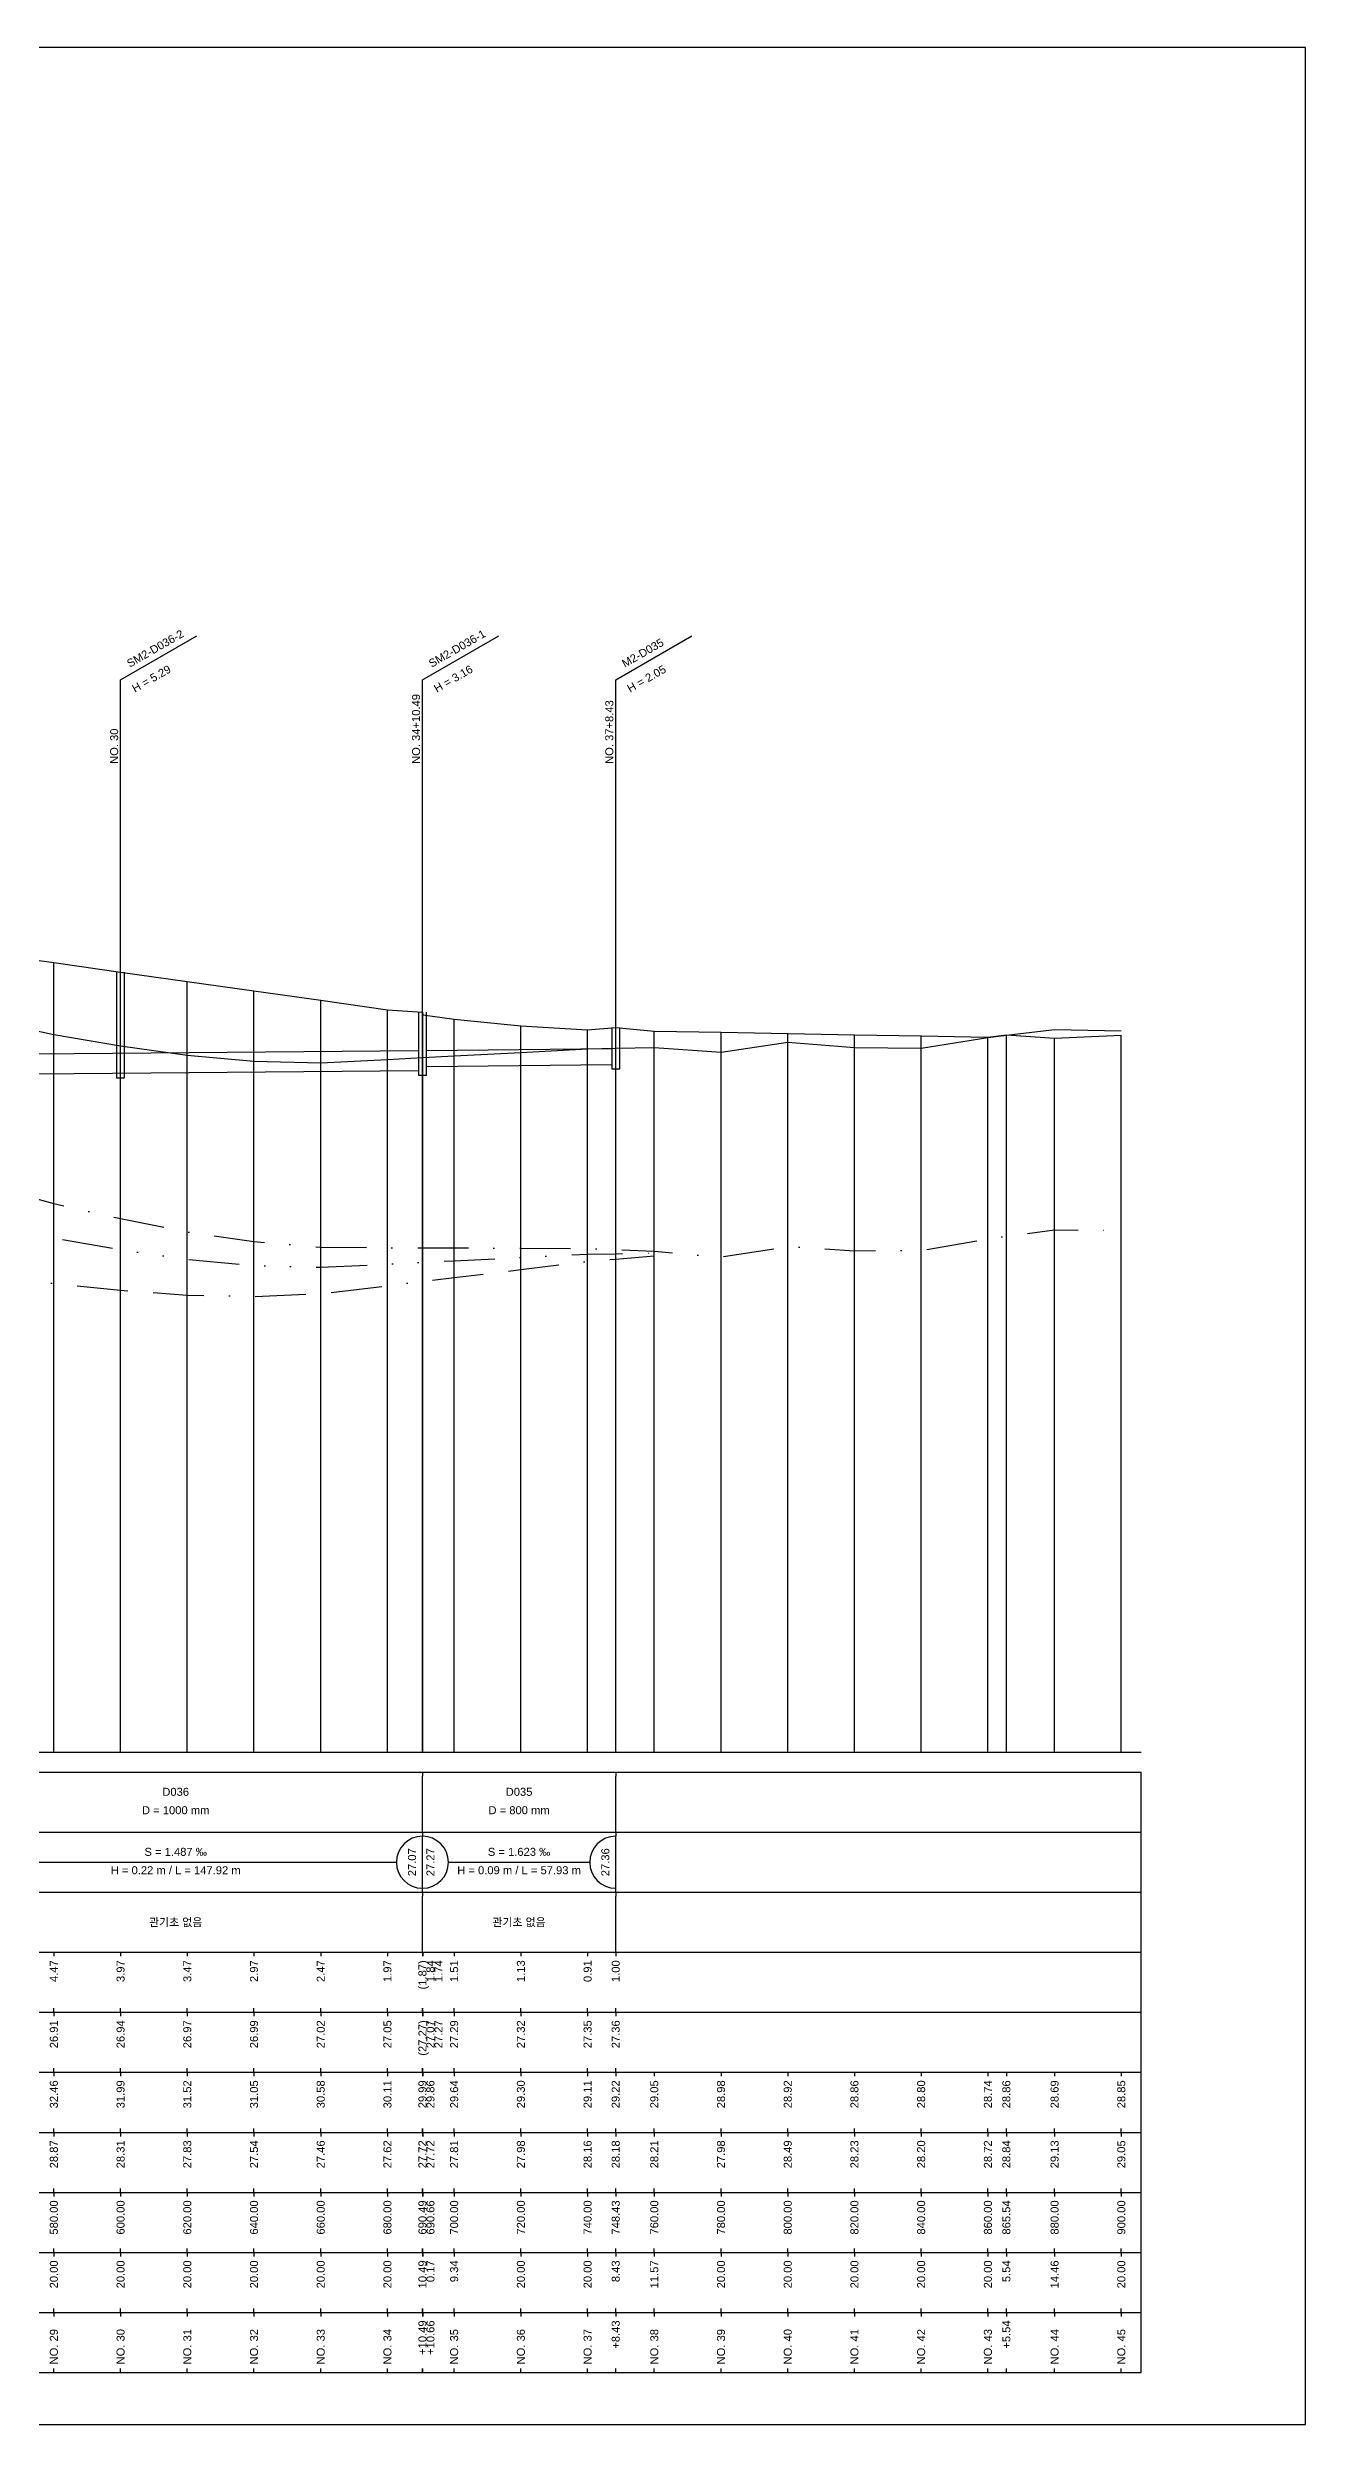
# Model space of a CAD drawing. Header units: millimetres. Extents: x -105495 to 3444, y -108190 to 2013.
# Drawn here: x 3130 to 3444, y -25760 to -25166 of the extents above; entities that cross this region are included whole.
import ezdxf
from ezdxf.enums import TextEntityAlignment as Align

# ---------------------------------------------------------------- set-up
doc = ezdxf.new("R2010")
doc.units = ezdxf.units.MM
for name, pattern in [('BORDER', [44.45, 12.7, -6.35, 12.7, -6.35, 0, -6.35]), ('DASHDOT', [25.4, 12.7, -6.35, 0, -6.35]), ('DIVIDE', [31.75, 12.7, -6.35, 0, -6.35, 0, -6.35])]:
    doc.linetypes.add(name, pattern=pattern)
for name, color, linetype in [('KZ_종단_계획선', 1, 'Continuous'), ('KZ_종단_관로', 4, 'Continuous'), ('KZ_종단_깃발', 7, 'Continuous'), ('KZ_종단_도각', 7, 'Continuous'), ('KZ_종단_맨홀', 4, 'Continuous'), ('KZ_종단_수직선', 7, 'Continuous'), ('KZ_종단_암선1', 56, 'DASHDOT'), ('KZ_종단_암선2', 4, 'DIVIDE'), ('KZ_종단_암선3', 6, 'BORDER'), ('KZ_종단_지반선', 3, 'Continuous'), ('KZ_종단_테이블문자', 7, 'Continuous'), ('KZ_종단_테이블선', 7, 'Continuous')]:
    doc.layers.add(name, color=color, linetype=linetype)
doc.styles.get("Standard").update_dxf_attribs({"font": 'arial.ttf'})

msp = doc.modelspace()

# ---------------------------------------------------------------- linework, layer by layer
at = {"layer": 'KZ_종단_계획선'}
msp.add_lwpolyline([(3114.67, -25392.4), (3131.33, -25394.69), (3148, -25397.04), (3164.67, -25399.4), (3181.33, -25401.75), (3198, -25404.1), (3214.67, -25406.46), (3223.41, -25407.03), (3223.55, -25407.71), (3231.33, -25408.78), (3248, -25410.52), (3264.67, -25411.44), (3271.69, -25410.92), (3281.33, -25411.77), (3298, -25412.08), (3314.67, -25412.38), (3331.33, -25412.69), (3348, -25413), (3364.67, -25413.3), (3369.28, -25412.71), (3381.33, -25413.56), (3398, -25412.77), (3398, -25412.77)], dxfattribs=at)
at = {"layer": 'KZ_종단_관로'}
for p, q in [((3100.14, -25417.75), (3222.41, -25416.65)), ((3224.41, -25416.65), (3270.69, -25416.18)), ((3100.14, -25422.75), (3222.41, -25421.65)), ((3224.41, -25420.65), (3270.69, -25420.18))]:
    msp.add_line(p, q, dxfattribs=at)
at = {"layer": 'KZ_종단_깃발'}
for p, q in [((3148, -25324.03), (3167.05, -25313.03)), ((3223.41, -25324.03), (3242.46, -25313.03)), ((3271.69, -25324.03), (3290.74, -25313.03)), ((3148, -25592), (3148, -25324.03)), ((3223.41, -25592), (3223.41, -25324.03)), ((3271.69, -25592), (3271.69, -25324.03))]:
    msp.add_line(p, q, dxfattribs=at)
at = {"layer": 'KZ_종단_도각'}
msp.add_lwpolyline([(2603, -25760), (3444, -25760), (3444, -25166), (2603, -25166)], close=True, dxfattribs=at)
at = {"layer": 'KZ_종단_맨홀'}
for points in [[(3147, -25397.04), (3147, -25423.48), (3149, -25423.48), (3149, -25397.04)], [(3222.41, -25407.03), (3222.41, -25422.81), (3224.41, -25422.81), (3224.41, -25407.03)], [(3270.69, -25410.92), (3270.69, -25421.19), (3272.69, -25421.19), (3272.69, -25410.92)]]:
    msp.add_lwpolyline(points, dxfattribs=at)
at = {"layer": 'KZ_종단_수직선'}
for p, q in [((3131.33, -25592), (3131.33, -25394.69)), ((3148, -25592), (3148, -25397.04)), ((3164.67, -25592), (3164.67, -25399.4)), ((3181.33, -25592), (3181.33, -25401.75)), ((3198, -25592), (3198, -25404.1)), ((3214.67, -25592), (3214.67, -25406.46)), ((3223.41, -25592), (3223.41, -25407.03)), ((3223.55, -25592), (3223.55, -25407.71)), ((3231.33, -25592), (3231.33, -25408.78)), ((3248, -25592), (3248, -25410.52)), ((3271.69, -25592), (3271.69, -25410.92)), ((3264.67, -25592), (3264.67, -25411.44)), ((3281.33, -25592), (3281.33, -25411.77)), ((3298, -25592), (3298, -25412.08)), ((3314.67, -25592), (3314.67, -25412.38)), ((3331.33, -25592), (3331.33, -25412.69)), ((3348, -25592), (3348, -25413)), ((3364.67, -25592), (3364.67, -25413.3)), ((3369.28, -25592), (3369.28, -25412.71)), ((3381.33, -25592), (3381.33, -25413.56)), ((3398, -25592), (3398, -25412.77))]:
    msp.add_line(p, q, dxfattribs=at)
at = {"layer": 'KZ_종단_암선1', "flags": 128}
msp.add_lwpolyline([(2648, -25456.59), (2663.17, -25470.75), (2663.17, -25470.75), (2663.17, -25470.75), (2664.67, -25472.13), (2665.92, -25471.99), (2665.92, -25471.99), (2665.92, -25471.99), (2665.92, -25471.99), (2665.92, -25471.99), (2681.33, -25470.17), (2698, -25466.11), (2714.67, -25462.01), (2731.33, -25457.67), (2734.41, -25457.08), (2748, -25454.48), (2755.19, -25453.19), (2764.67, -25452.57), (2781.33, -25449.31), (2798, -25447.47), (2798.97, -25447.43), (2799.4, -25447.42), (2799.4, -25447.42), (2799.4, -25447.42), (2799.4, -25447.42), (2799.4, -25447.42), (2799.4, -25447.42), (2814.67, -25447.21), (2831.33, -25447.51), (2848, -25446.4), (2864.67, -25446.14), (2881.33, -25445.56), (2898, -25444.27), (2914.67, -25442.99), (2931.33, -25441.65), (2948, -25440.57), (2964.67, -25439.68), (2981.33, -25438.67), (2998, -25438.2), (3014.67, -25437.47), (3031.33, -25436.61), (3048, -25436.38), (3064.67, -25437.27), (3066.33, -25437.7), (3081.33, -25441.59), (3083, -25442.02), (3098, -25445.92), (3100.14, -25446.49), (3100.14, -25446.49), (3100.14, -25446.49), (3100.14, -25446.49), (3100.14, -25446.49), (3100.32, -25446.54), (3108.47, -25448.68), (3114.67, -25450.3), (3131.33, -25454.86), (3148, -25458.64), (3164.67, -25461.97), (3181.33, -25464.4), (3198, -25465.77), (3214.67, -25465.92), (3223.41, -25465.93), (3223.55, -25465.93), (3231.33, -25465.96), (3248, -25466.07), (3264.67, -25466.13), (3271.69, -25466.42), (3281.33, -25466.82), (3298, -25468.26), (3314.67, -25465.62), (3331.33, -25466.67), (3348, -25466.59), (3364.67, -25463.71), (3369.28, -25463.08), (3381.33, -25461.46), (3398, -25461.58)], dxfattribs=at)
at = {"layer": 'KZ_종단_암선2', "flags": 128}
msp.add_lwpolyline([(2648, -25556.59), (2663.17, -25569.42), (2663.17, -25569.42), (2663.17, -25569.42), (2664.67, -25570.67), (2665.92, -25570.28), (2665.92, -25570.28), (2665.92, -25570.28), (2665.92, -25570.28), (2665.92, -25570.28), (2681.33, -25565.42), (2698, -25557.9), (2714.67, -25550.34), (2731.33, -25542.44), (2734.41, -25541.2), (2748, -25535.75), (2755.19, -25532.95), (2764.67, -25530.36), (2781.33, -25523.7), (2798, -25518.54), (2798.97, -25518.3), (2799.4, -25518.21), (2799.4, -25518.21), (2799.4, -25518.21), (2799.4, -25518.21), (2799.4, -25518.21), (2799.4, -25518.21), (2814.67, -25515.03), (2831.33, -25512.19), (2848, -25507.99), (2864.67, -25504.63), (2881.33, -25500.96), (2898, -25496.57), (2914.67, -25491.97), (2931.33, -25486.96), (2948, -25481.95), (2964.67, -25476.93), (2981.33, -25471.68), (2998, -25466.96), (3014.67, -25461.99), (3031.33, -25456.88), (3048, -25452.4), (3064.67, -25449.58), (3066.33, -25449.92), (3081.33, -25452.99), (3083, -25453.33), (3098, -25456.41), (3100.14, -25456.86), (3100.14, -25456.86), (3100.14, -25456.86), (3100.14, -25456.86), (3100.14, -25456.86), (3100.32, -25456.9), (3108.47, -25458.59), (3114.67, -25459.88), (3131.33, -25463.53), (3148, -25466.4), (3164.67, -25468.82), (3181.33, -25470.34), (3198, -25470.81), (3214.67, -25470.04), (3223.41, -25469.57), (3223.55, -25469.57), (3231.33, -25469.17), (3248, -25468.38), (3264.67, -25467.53), (3271.69, -25467.43), (3281.33, -25467.31)], dxfattribs=at)
at = {"layer": 'KZ_종단_암선3', "flags": 128}
msp.add_lwpolyline([(2663.17, -25569.86), (2663.17, -25569.86), (2663.17, -25569.86), (2664.67, -25571.13), (2665.92, -25570.81), (2665.92, -25570.81), (2665.92, -25570.81), (2665.92, -25570.81), (2665.92, -25570.81), (2681.33, -25566.82), (2698, -25560.12), (2714.67, -25553.39), (2731.33, -25546.25), (2734.41, -25545.16), (2748, -25540.35), (2755.19, -25537.89), (2764.67, -25535.77), (2781.33, -25529.94), (2798, -25525.66), (2798.97, -25525.47), (2799.4, -25525.4), (2799.4, -25525.4), (2799.4, -25525.4), (2799.4, -25525.4), (2799.4, -25525.4), (2799.4, -25525.4), (2814.67, -25523.05), (2831.33, -25521.14), (2848, -25517.9), (2864.67, -25515.5), (2881.33, -25512.78), (2898, -25509.35), (2914.67, -25505.61), (2931.33, -25501.32), (2948, -25496.85), (2964.67, -25492.17), (2981.33, -25487.12), (2998, -25482.57), (3014.67, -25477.77), (3031.33, -25472.84), (3048, -25468.54), (3064.67, -25465.67), (3066.33, -25465.9), (3081.33, -25467.89), (3083, -25468.12), (3098, -25470.13), (3100.14, -25470.43), (3100.14, -25470.43), (3100.14, -25470.43), (3100.14, -25470.43), (3100.14, -25470.43), (3100.32, -25470.45), (3108.47, -25471.56), (3114.67, -25472.41), (3131.33, -25474.87), (3148, -25476.55), (3164.67, -25477.78), (3181.33, -25478.11), (3198, -25477.39), (3214.67, -25475.43), (3223.41, -25474.34), (3223.55, -25474.32), (3231.33, -25473.37), (3248, -25471.39), (3264.67, -25469.35), (3271.69, -25468.75), (3281.33, -25467.94)], dxfattribs=at)
at = {"layer": 'KZ_종단_지반선', "flags": 128}
msp.add_lwpolyline([(3114.67, -25409.06), (3131.33, -25412.65), (3148, -25415.47), (3164.67, -25417.83), (3181.33, -25419.3), (3198, -25419.71), (3214.67, -25418.88), (3223.41, -25418.39), (3223.55, -25418.38), (3231.33, -25417.96), (3248, -25417.11), (3264.67, -25416.2), (3271.69, -25416.09), (3281.33, -25415.93), (3298, -25417.1), (3314.67, -25414.57), (3331.33, -25415.86), (3348, -25416.02), (3364.67, -25413.38), (3369.28, -25412.82), (3381.33, -25411.37), (3398, -25411.73)], dxfattribs=at)
at = {"layer": 'KZ_종단_테이블문자'}
for p, q in [((3223.41, -25597), (3223.41, -25598)), ((3223.41, -25597), (3223.41, -25598)), ((3223.41, -25611), (3223.41, -25598)), ((3223.41, -25611), (3223.41, -25598)), ((3271.69, -25597), (3271.69, -25598)), ((3271.69, -25611), (3271.69, -25598)), ((3223.41, -25612), (3223.41, -25611)), ((3223.41, -25612), (3223.41, -25611)), ((3223.41, -25612), (3223.41, -25613)), ((3223.41, -25612), (3223.41, -25613)), ((3223.41, -25626), (3223.41, -25613)), ((3223.41, -25626), (3223.41, -25613)), ((3271.69, -25612), (3271.69, -25611)), ((3271.69, -25612), (3271.69, -25613)), ((3271.69, -25626), (3271.69, -25613)), ((3106.56, -25619.5), (3216.99, -25619.5)), ((3229.82, -25619.5), (3265.27, -25619.5)), ((3223.41, -25627), (3223.41, -25626)), ((3223.41, -25627), (3223.41, -25626)), ((3223.41, -25627), (3223.41, -25628)), ((3223.41, -25627), (3223.41, -25628)), ((3223.41, -25641), (3223.41, -25628)), ((3223.41, -25641), (3223.41, -25628)), ((3271.69, -25627), (3271.69, -25626)), ((3271.69, -25627), (3271.69, -25628)), ((3271.69, -25641), (3271.69, -25628)), ((3223.41, -25642), (3223.41, -25641)), ((3223.41, -25642), (3223.41, -25641)), ((3271.69, -25642), (3271.69, -25641))]:
    msp.add_line(p, q, dxfattribs=at)
for centre, start, end in [((3223.41, -25619.5), 90, 270), ((3223.41, -25619.5), 270, 90), ((3271.69, -25619.5), 90, 270)]:
    msp.add_arc(centre, 6.5, start, end, dxfattribs=at)
at = {"layer": 'KZ_종단_테이블선'}
for p, q in [((2628, -25592), (3403, -25592)), ((2628, -25597), (3403, -25597)), ((3403, -25612), (3403, -25597)), ((2628, -25612), (3403, -25612)), ((3403, -25627), (3403, -25612)), ((2628, -25627), (3403, -25627)), ((3403, -25642), (3403, -25627)), ((2628, -25642), (3403, -25642)), ((3131.33, -25642), (3131.33, -25643)), ((3148, -25642), (3148, -25643)), ((3164.67, -25642), (3164.67, -25643)), ((3181.33, -25642), (3181.33, -25643)), ((3198, -25642), (3198, -25643)), ((3214.67, -25642), (3214.67, -25643)), ((3223.41, -25642), (3223.41, -25643)), ((3223.55, -25642), (3223.55, -25643)), ((3231.33, -25642), (3231.33, -25643)), ((3248, -25642), (3248, -25643)), ((3264.67, -25642), (3264.67, -25643)), ((3271.69, -25642), (3271.69, -25643)), ((3403, -25657), (3403, -25642)), ((2628, -25657), (3403, -25657)), ((3131.33, -25657), (3131.33, -25656)), ((3131.33, -25657), (3131.33, -25658)), ((3148, -25657), (3148, -25656)), ((3148, -25657), (3148, -25658)), ((3164.67, -25657), (3164.67, -25656)), ((3164.67, -25657), (3164.67, -25658)), ((3181.33, -25657), (3181.33, -25656)), ((3181.33, -25657), (3181.33, -25658)), ((3198, -25657), (3198, -25656)), ((3198, -25657), (3198, -25658)), ((3214.67, -25657), (3214.67, -25656)), ((3214.67, -25657), (3214.67, -25658)), ((3223.41, -25657), (3223.41, -25656)), ((3223.41, -25657), (3223.41, -25658)), ((3223.55, -25657), (3223.55, -25656)), ((3223.55, -25657), (3223.55, -25658)), ((3231.33, -25657), (3231.33, -25656)), ((3231.33, -25657), (3231.33, -25658)), ((3248, -25657), (3248, -25656)), ((3248, -25657), (3248, -25658)), ((3264.67, -25657), (3264.67, -25656)), ((3264.67, -25657), (3264.67, -25658)), ((3271.69, -25657), (3271.69, -25656)), ((3271.69, -25657), (3271.69, -25658)), ((3403, -25672), (3403, -25657)), ((2628, -25672), (3403, -25672)), ((3131.33, -25672), (3131.33, -25671)), ((3131.33, -25672), (3131.33, -25673)), ((3148, -25672), (3148, -25671)), ((3148, -25672), (3148, -25673)), ((3164.67, -25672), (3164.67, -25671)), ((3164.67, -25672), (3164.67, -25673)), ((3181.33, -25672), (3181.33, -25671)), ((3181.33, -25672), (3181.33, -25673)), ((3198, -25672), (3198, -25671)), ((3198, -25672), (3198, -25673)), ((3214.67, -25672), (3214.67, -25671)), ((3214.67, -25672), (3214.67, -25673)), ((3223.41, -25672), (3223.41, -25671)), ((3223.41, -25672), (3223.41, -25673)), ((3223.55, -25672), (3223.55, -25671)), ((3223.55, -25672), (3223.55, -25673)), ((3231.33, -25672), (3231.33, -25671)), ((3231.33, -25672), (3231.33, -25673)), ((3248, -25672), (3248, -25671)), ((3248, -25672), (3248, -25673)), ((3264.67, -25672), (3264.67, -25671)), ((3264.67, -25672), (3264.67, -25673)), ((3271.69, -25672), (3271.69, -25671)), ((3271.69, -25672), (3271.69, -25673)), ((3281.33, -25672), (3281.33, -25673)), ((3298, -25672), (3298, -25673)), ((3314.67, -25672), (3314.67, -25673)), ((3331.33, -25672), (3331.33, -25673)), ((3348, -25672), (3348, -25673)), ((3364.67, -25672), (3364.67, -25673)), ((3369.28, -25672), (3369.28, -25673)), ((3381.33, -25672), (3381.33, -25673)), ((3398, -25672), (3398, -25673)), ((3403, -25687), (3403, -25672)), ((2628, -25687), (3403, -25687)), ((3131.33, -25687), (3131.33, -25686)), ((3131.33, -25687), (3131.33, -25688)), ((3148, -25687), (3148, -25686)), ((3148, -25687), (3148, -25688)), ((3164.67, -25687), (3164.67, -25686)), ((3164.67, -25687), (3164.67, -25688)), ((3181.33, -25687), (3181.33, -25686)), ((3181.33, -25687), (3181.33, -25688)), ((3198, -25687), (3198, -25686)), ((3198, -25687), (3198, -25688)), ((3214.67, -25687), (3214.67, -25686)), ((3214.67, -25687), (3214.67, -25688)), ((3223.41, -25687), (3223.41, -25686)), ((3223.41, -25687), (3223.41, -25688)), ((3223.55, -25687), (3223.55, -25686)), ((3223.55, -25687), (3223.55, -25688)), ((3231.33, -25687), (3231.33, -25686)), ((3231.33, -25687), (3231.33, -25688)), ((3248, -25687), (3248, -25686)), ((3248, -25687), (3248, -25688)), ((3264.67, -25687), (3264.67, -25686)), ((3264.67, -25687), (3264.67, -25688)), ((3271.69, -25687), (3271.69, -25686)), ((3271.69, -25687), (3271.69, -25688)), ((3281.33, -25687), (3281.33, -25686)), ((3281.33, -25687), (3281.33, -25688)), ((3298, -25687), (3298, -25686)), ((3298, -25687), (3298, -25688)), ((3314.67, -25687), (3314.67, -25686)), ((3314.67, -25687), (3314.67, -25688)), ((3331.33, -25687), (3331.33, -25686)), ((3331.33, -25687), (3331.33, -25688)), ((3348, -25687), (3348, -25686)), ((3348, -25687), (3348, -25688)), ((3364.67, -25687), (3364.67, -25686)), ((3364.67, -25687), (3364.67, -25688)), ((3369.28, -25687), (3369.28, -25686)), ((3369.28, -25687), (3369.28, -25688)), ((3381.33, -25687), (3381.33, -25686)), ((3381.33, -25687), (3381.33, -25688)), ((3398, -25687), (3398, -25686)), ((3398, -25687), (3398, -25688)), ((3403, -25702), (3403, -25687)), ((2628, -25702), (3403, -25702)), ((3131.33, -25702), (3131.33, -25701)), ((3131.33, -25702), (3131.33, -25703)), ((3148, -25702), (3148, -25701)), ((3148, -25702), (3148, -25703)), ((3164.67, -25702), (3164.67, -25701)), ((3164.67, -25702), (3164.67, -25703)), ((3181.33, -25702), (3181.33, -25701)), ((3181.33, -25702), (3181.33, -25703)), ((3198, -25702), (3198, -25701)), ((3198, -25702), (3198, -25703)), ((3214.67, -25702), (3214.67, -25701)), ((3214.67, -25702), (3214.67, -25703)), ((3223.41, -25702), (3223.41, -25701)), ((3223.41, -25702), (3223.41, -25703)), ((3223.55, -25702), (3223.55, -25701)), ((3223.55, -25702), (3223.55, -25703)), ((3231.33, -25702), (3231.33, -25701)), ((3231.33, -25702), (3231.33, -25703)), ((3248, -25702), (3248, -25701)), ((3248, -25702), (3248, -25703)), ((3264.67, -25702), (3264.67, -25701)), ((3264.67, -25702), (3264.67, -25703)), ((3271.69, -25702), (3271.69, -25701)), ((3271.69, -25702), (3271.69, -25703)), ((3281.33, -25702), (3281.33, -25701)), ((3281.33, -25702), (3281.33, -25703)), ((3298, -25702), (3298, -25701)), ((3298, -25702), (3298, -25703)), ((3314.67, -25702), (3314.67, -25701)), ((3314.67, -25702), (3314.67, -25703)), ((3331.33, -25702), (3331.33, -25701)), ((3331.33, -25702), (3331.33, -25703)), ((3348, -25702), (3348, -25701)), ((3348, -25702), (3348, -25703)), ((3364.67, -25702), (3364.67, -25701)), ((3364.67, -25702), (3364.67, -25703)), ((3369.28, -25702), (3369.28, -25701)), ((3369.28, -25702), (3369.28, -25703)), ((3381.33, -25702), (3381.33, -25701)), ((3381.33, -25702), (3381.33, -25703)), ((3398, -25702), (3398, -25701)), ((3398, -25702), (3398, -25703)), ((3403, -25717), (3403, -25702)), ((2628, -25717), (3403, -25717)), ((3131.33, -25717), (3131.33, -25716)), ((3131.33, -25717), (3131.33, -25718)), ((3148, -25717), (3148, -25716)), ((3148, -25717), (3148, -25718)), ((3164.67, -25717), (3164.67, -25716)), ((3164.67, -25717), (3164.67, -25718)), ((3181.33, -25717), (3181.33, -25716)), ((3181.33, -25717), (3181.33, -25718)), ((3198, -25717), (3198, -25716)), ((3198, -25717), (3198, -25718)), ((3214.67, -25717), (3214.67, -25716)), ((3214.67, -25717), (3214.67, -25718)), ((3223.41, -25717), (3223.41, -25716)), ((3223.41, -25717), (3223.41, -25718)), ((3223.55, -25717), (3223.55, -25716)), ((3223.55, -25717), (3223.55, -25718)), ((3231.33, -25717), (3231.33, -25716)), ((3231.33, -25717), (3231.33, -25718)), ((3248, -25717), (3248, -25716)), ((3248, -25717), (3248, -25718)), ((3264.67, -25717), (3264.67, -25716)), ((3264.67, -25717), (3264.67, -25718)), ((3271.69, -25717), (3271.69, -25716)), ((3271.69, -25717), (3271.69, -25718)), ((3281.33, -25717), (3281.33, -25716)), ((3281.33, -25717), (3281.33, -25718)), ((3298, -25717), (3298, -25716)), ((3298, -25717), (3298, -25718)), ((3314.67, -25717), (3314.67, -25716)), ((3314.67, -25717), (3314.67, -25718)), ((3331.33, -25717), (3331.33, -25716)), ((3331.33, -25717), (3331.33, -25718)), ((3348, -25717), (3348, -25716)), ((3348, -25717), (3348, -25718)), ((3364.67, -25717), (3364.67, -25716)), ((3364.67, -25717), (3364.67, -25718)), ((3369.28, -25717), (3369.28, -25716)), ((3369.28, -25717), (3369.28, -25718)), ((3381.33, -25717), (3381.33, -25716)), ((3381.33, -25717), (3381.33, -25718)), ((3398, -25717), (3398, -25716)), ((3398, -25717), (3398, -25718)), ((3403, -25732), (3403, -25717)), ((2628, -25732), (3403, -25732)), ((3131.33, -25732), (3131.33, -25731)), ((3131.33, -25732), (3131.33, -25733)), ((3148, -25732), (3148, -25731)), ((3148, -25732), (3148, -25733)), ((3164.67, -25732), (3164.67, -25731)), ((3164.67, -25732), (3164.67, -25733)), ((3181.33, -25732), (3181.33, -25731)), ((3181.33, -25732), (3181.33, -25733)), ((3198, -25732), (3198, -25731)), ((3198, -25732), (3198, -25733)), ((3214.67, -25732), (3214.67, -25731)), ((3214.67, -25732), (3214.67, -25733)), ((3223.41, -25732), (3223.41, -25731)), ((3223.41, -25732), (3223.41, -25733)), ((3223.55, -25732), (3223.55, -25731)), ((3223.55, -25732), (3223.55, -25733)), ((3231.33, -25732), (3231.33, -25731)), ((3231.33, -25732), (3231.33, -25733)), ((3248, -25732), (3248, -25731)), ((3248, -25732), (3248, -25733)), ((3264.67, -25732), (3264.67, -25731)), ((3264.67, -25732), (3264.67, -25733)), ((3271.69, -25732), (3271.69, -25731)), ((3271.69, -25732), (3271.69, -25733)), ((3281.33, -25732), (3281.33, -25731)), ((3281.33, -25732), (3281.33, -25733)), ((3298, -25732), (3298, -25731)), ((3298, -25732), (3298, -25733)), ((3314.67, -25732), (3314.67, -25731)), ((3314.67, -25732), (3314.67, -25733)), ((3331.33, -25732), (3331.33, -25731)), ((3331.33, -25732), (3331.33, -25733)), ((3348, -25732), (3348, -25731)), ((3348, -25732), (3348, -25733)), ((3364.67, -25732), (3364.67, -25731)), ((3364.67, -25732), (3364.67, -25733)), ((3369.28, -25732), (3369.28, -25731)), ((3369.28, -25732), (3369.28, -25733)), ((3381.33, -25732), (3381.33, -25731)), ((3381.33, -25732), (3381.33, -25733)), ((3398, -25732), (3398, -25731)), ((3398, -25732), (3398, -25733)), ((3403, -25747), (3403, -25732)), ((2628, -25747), (3403, -25747)), ((3131.33, -25747), (3131.33, -25746)), ((3148, -25747), (3148, -25746)), ((3164.67, -25747), (3164.67, -25746)), ((3181.33, -25747), (3181.33, -25746)), ((3198, -25747), (3198, -25746)), ((3214.67, -25747), (3214.67, -25746)), ((3223.41, -25747), (3223.41, -25746)), ((3223.55, -25747), (3223.55, -25746)), ((3231.33, -25747), (3231.33, -25746)), ((3248, -25747), (3248, -25746)), ((3264.67, -25747), (3264.67, -25746)), ((3271.69, -25747), (3271.69, -25746)), ((3281.33, -25747), (3281.33, -25746)), ((3298, -25747), (3298, -25746)), ((3314.67, -25747), (3314.67, -25746)), ((3331.33, -25747), (3331.33, -25746)), ((3348, -25747), (3348, -25746)), ((3364.67, -25747), (3364.67, -25746)), ((3369.28, -25747), (3369.28, -25746)), ((3381.33, -25747), (3381.33, -25746)), ((3398, -25747), (3398, -25746))]:
    msp.add_line(p, q, dxfattribs=at)

# ---------------------------------------------------------------- texts
at = {"layer": 'KZ_종단_깃발'}
for s, rotation, p in [('SM2-D036-2', 30, (3150.6, -25321.53)), ('SM2-D036-1', 30, (3226.01, -25321.53)), ('M2-D035', 30, (3274.29, -25321.53)), ('NO. 34+10.49', 90, (3223.41, -25345.03)), ('NO. 37+8.43', 90, (3271.69, -25345.03)), ('NO. 30', 90, (3148, -25345.03))]:
    msp.add_text(s, height=2, rotation=rotation, dxfattribs=at).set_placement(p, align=Align.BOTTOM_LEFT)
for s, p in [('H = 5.29', (3150.6, -25325.53)), ('H = 3.16', (3226.01, -25325.53)), ('H = 2.05', (3274.29, -25325.53))]:
    msp.add_text(s, height=2, rotation=30, dxfattribs=at).set_placement(p, align=Align.TOP_LEFT)
at = {"layer": 'KZ_종단_테이블문자'}
for s, p in [('D036', (3161.77, -25603.5)), ('D035', (3247.55, -25603.5)), ('S = 1.487 ‰', (3161.77, -25618.5)), ('S = 1.623 ‰', (3247.55, -25618.5))]:
    msp.add_text(s, height=2, dxfattribs=at).set_placement(p, align=Align.BOTTOM_CENTER)
for s, p in [('D = 1000 mm', (3161.77, -25605.5)), ('D = 800 mm', (3247.55, -25605.5)), ('H = 0.22 m / L = 147.92 m', (3161.77, -25620.5)), ('H = 0.09 m / L = 57.93 m', (3247.55, -25620.5))]:
    msp.add_text(s, height=2, dxfattribs=at).set_placement(p, align=Align.TOP_CENTER)
for s, p in [('27.07', (3222.41, -25619.5)), ('27.36', (3270.69, -25619.5))]:
    msp.add_text(s, height=2, rotation=90, dxfattribs=at).set_placement(p, align=Align.BOTTOM_CENTER)
msp.add_text('27.27', height=2, rotation=90, dxfattribs=at).set_placement((3224.41, -25619.5), align=Align.TOP_CENTER)
for p in [(3161.77, -25634.5), (3247.55, -25634.5)]:
    msp.add_text('관기초 없음', height=2, dxfattribs=at).set_placement(p, align=Align.MIDDLE_CENTER)
for s, p in [('4.47', (3131.33, -25644)), ('3.97', (3148, -25644)), ('3.47', (3164.67, -25644)), ('2.97', (3181.33, -25644)), ('2.47', (3198, -25644)), ('1.97', (3214.67, -25644)), ('(1.87)', (3223.41, -25644)), ('1.84', (3225.41, -25644)), ('1.74', (3227.41, -25644)), ('1.51', (3231.33, -25644)), ('1.13', (3248, -25644)), ('0.91', (3264.67, -25644)), ('1.00', (3271.69, -25644)), ('26.91', (3131.33, -25659)), ('26.94', (3148, -25659)), ('26.97', (3164.67, -25659)), ('26.99', (3181.33, -25659)), ('27.02', (3198, -25659)), ('27.05', (3214.67, -25659)), ('(27.27)', (3223.41, -25659)), ('27.07', (3225.41, -25659)), ('27.27', (3227.41, -25659)), ('27.29', (3231.33, -25659)), ('27.32', (3248, -25659)), ('27.35', (3264.67, -25659)), ('27.36', (3271.69, -25659)), ('32.46', (3131.33, -25674)), ('31.99', (3148, -25674)), ('31.52', (3164.67, -25674)), ('31.05', (3181.33, -25674)), ('30.58', (3198, -25674)), ('30.11', (3214.67, -25674)), ('29.99', (3223.41, -25674)), ('29.86', (3225.41, -25674)), ('29.64', (3231.33, -25674)), ('29.30', (3248, -25674)), ('29.11', (3264.67, -25674)), ('29.22', (3271.69, -25674)), ('29.05', (3281.33, -25674)), ('28.98', (3298, -25674)), ('28.92', (3314.67, -25674)), ('28.86', (3331.33, -25674)), ('28.80', (3348, -25674)), ('28.74', (3364.67, -25674)), ('28.86', (3369.28, -25674)), ('28.69', (3381.33, -25674)), ('28.85', (3398, -25674)), ('28.87', (3131.33, -25689)), ('28.31', (3148, -25689)), ('27.83', (3164.67, -25689)), ('27.54', (3181.33, -25689)), ('27.46', (3198, -25689)), ('27.62', (3214.67, -25689)), ('27.72', (3223.41, -25689)), ('27.72', (3225.41, -25689)), ('27.81', (3231.33, -25689)), ('27.98', (3248, -25689)), ('28.16', (3264.67, -25689)), ('28.18', (3271.69, -25689)), ('28.21', (3281.33, -25689)), ('27.98', (3298, -25689)), ('28.49', (3314.67, -25689)), ('28.23', (3331.33, -25689)), ('28.20', (3348, -25689)), ('28.72', (3364.67, -25689)), ('28.84', (3369.28, -25689)), ('29.13', (3381.33, -25689)), ('29.05', (3398, -25689)), ('580.00', (3131.33, -25704)), ('600.00', (3148, -25704)), ('620.00', (3164.67, -25704)), ('640.00', (3181.33, -25704)), ('660.00', (3198, -25704)), ('680.00', (3214.67, -25704)), ('690.49', (3223.41, -25704)), ('690.66', (3225.41, -25704)), ('700.00', (3231.33, -25704)), ('720.00', (3248, -25704)), ('740.00', (3264.67, -25704)), ('748.43', (3271.69, -25704)), ('760.00', (3281.33, -25704)), ('780.00', (3298, -25704)), ('800.00', (3314.67, -25704)), ('820.00', (3331.33, -25704)), ('840.00', (3348, -25704)), ('860.00', (3364.67, -25704)), ('865.54', (3369.28, -25704)), ('880.00', (3381.33, -25704)), ('900.00', (3398, -25704)), ('20.00', (3131.33, -25719)), ('20.00', (3148, -25719)), ('20.00', (3164.67, -25719)), ('20.00', (3181.33, -25719)), ('20.00', (3198, -25719)), ('20.00', (3214.67, -25719)), ('10.49', (3223.41, -25719)), ('0.17', (3225.41, -25719)), ('9.34', (3231.33, -25719)), ('20.00', (3248, -25719)), ('20.00', (3264.67, -25719)), ('8.43', (3271.69, -25719)), ('11.57', (3281.33, -25719)), ('20.00', (3298, -25719)), ('20.00', (3314.67, -25719)), ('20.00', (3331.33, -25719)), ('20.00', (3348, -25719)), ('20.00', (3364.67, -25719)), ('5.54', (3369.28, -25719)), ('14.46', (3381.33, -25719)), ('20.00', (3398, -25719)), ('+10.49', (3223.41, -25734)), ('+10.66', (3225.41, -25734)), ('+8.43', (3271.69, -25734)), ('+5.54', (3369.28, -25734))]:
    msp.add_text(s, height=2, rotation=90, dxfattribs=at).set_placement(p, align=Align.MIDDLE_RIGHT)
for s, p in [('NO. 29', (3131.33, -25745)), ('NO. 30', (3148, -25745)), ('NO. 31', (3164.67, -25745)), ('NO. 32', (3181.33, -25745)), ('NO. 33', (3198, -25745)), ('NO. 34', (3214.67, -25745)), ('NO. 35', (3231.33, -25745)), ('NO. 36', (3248, -25745)), ('NO. 37', (3264.67, -25745)), ('NO. 38', (3281.33, -25745)), ('NO. 39', (3298, -25745)), ('NO. 40', (3314.67, -25745)), ('NO. 41', (3331.33, -25745)), ('NO. 42', (3348, -25745)), ('NO. 43', (3364.67, -25745)), ('NO. 44', (3381.33, -25745)), ('NO. 45', (3398, -25745))]:
    msp.add_text(s, height=2, rotation=90, dxfattribs=at).set_placement(p, align=Align.MIDDLE_LEFT)

doc.saveas('drawing.dxf')
